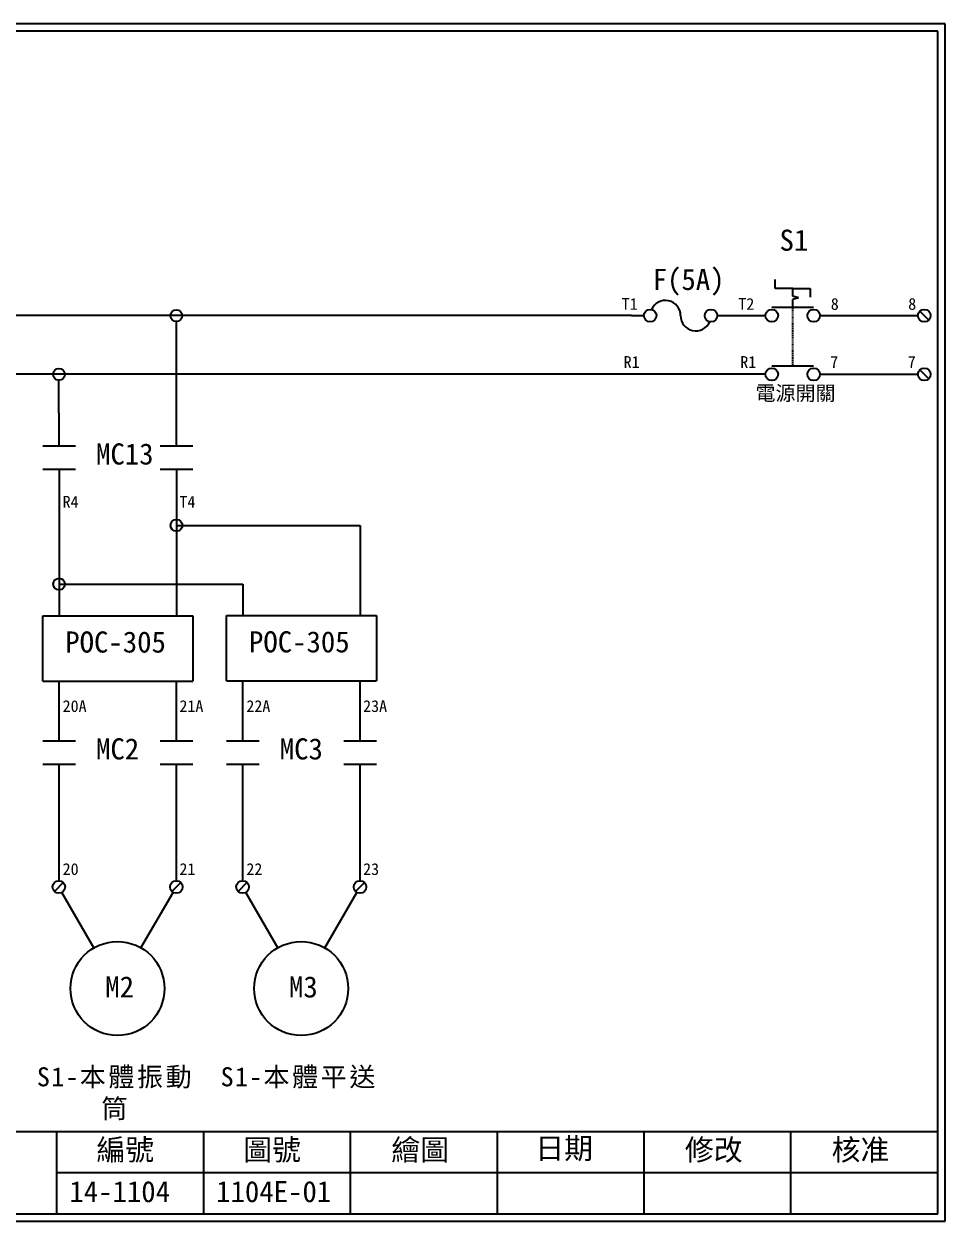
# Model space of a CAD drawing. Extents: x 10 to 297, y 3 to 207.
# Drawn here: x 140.1 to 297, y 3 to 207 of the extents above; entities that cross this region are included whole.
import ezdxf

# ---------------------------------------------------------------- set-up
doc = ezdxf.new("R2010")
doc.units = 0
doc.linetypes.add('DASHED', pattern=[0.2, 0.1, -0.1])
doc.layers.get('0').update_dxf_attribs({"linetype": 'CONTINUOUS'})
for name, color, linetype in [('7', 7, 'CONTINUOUS'), ('圖框層', 7, 'CONTINUOUS'), ('標尺寸層', 3, 'CONTINUOUS')]:
    doc.layers.add(name, color=color, linetype=linetype)
doc.styles.add('CNS', font='romanc.shx', dxfattribs={"bigfont": 'chineset.shx'})
doc.styles.add('STSL', font='kaiu.ttf')
doc.styles.add('標楷體', font='kaiu.ttf')

# ---------------------------------------------------------------- blocks, each defined once
blk = doc.blocks.new('FUSE')
at = {"color": 7}
for p, q in [((0, 0), (2.14, 0)), ((14.64, 0), (16.78, 0))]:
    blk.add_line(p, q, dxfattribs=at)
for centre in [(3.21, 0), (13.56, 0)]:
    blk.add_circle(centre, 1.07)
for centre, start, end in [((5.8, 0), 0, 156.116), ((10.98, 0), 180, 336.116)]:
    blk.add_arc(centre, 2.59, start, end, dxfattribs=at)

msp = doc.modelspace()

# ---------------------------------------------------------------- linework, layer by layer
for p, q in [((268.05, 161.92), (268.05, 163.42)), ((271.05, 161.92), (268.05, 161.92)), ((271.05, 161.92), (274.05, 161.92)), ((274.05, 161.92), (274.05, 160.42)), ((272.05, 160.31), (271.05, 160.58)), ((272.05, 160.31), (271.05, 160.04)), ((243.57, 157.27), (42.17, 157.27)), ((258.2, 157.27), (266.41, 157.27)), ((260.35, 157.27), (266.41, 157.27)), ((266.41, 147.27), (22.19, 147.27)), ((197.39, 121.53), (197.4, 106.15)), ((177.41, 111.53), (177.41, 106.15)), ((146.05, 80.84), (146.06, 60.99)), ((166.05, 80.84), (166.06, 60.99)), ((177.34, 80.84), (177.35, 60.99)), ((197.34, 80.84), (197.35, 60.99)), ((146.82, 60.68), (145.31, 59.16)), ((166.82, 60.68), (165.31, 59.16)), ((178.11, 60.68), (176.6, 59.16)), ((198.11, 60.68), (196.6, 59.16)), ((152.05, 49.55), (146.6, 58.99)), ((160.05, 49.55), (165.51, 59)), ((183.34, 49.55), (177.89, 58.99)), ((191.34, 49.55), (196.8, 59))]:
    msp.add_line(p, q)
for centre, radius in [((146.07, 59.92), 1.07), ((166.07, 59.92), 1.07), ((177.36, 59.92), 1.07), ((197.36, 59.92), 1.07), ((156.05, 42.62), 8), ((187.34, 42.62), 8)]:
    msp.add_circle(centre, radius)
at = {"layer": '7'}
for p, q in [((271.05, 160.58), (271.05, 161.92)), ((271.05, 158.7), (271.05, 160.04)), ((267.49, 158.7), (274.62, 158.7)), ((267.49, 148.7), (274.62, 148.7))]:
    msp.add_line(p, q, dxfattribs=at)
at = {"layer": '7', "linetype": 'DASHED'}
msp.add_line((271.05, 148.7), (271.05, 158.7), dxfattribs=at)
at = {"layer": '7'}
for centre in [(267.49, 157.27), (274.62, 157.27), (293.46, 157.27), (267.49, 147.27), (274.62, 147.27), (293.46, 147.27)]:
    msp.add_circle(centre, 1.07, dxfattribs=at)
at = {"layer": '圖框層', "color": 7}
for p, q in [((297, 206.97), (10, 206.97)), ((297, 3), (297, 206.97)), ((295.75, 205.72), (11.25, 205.72)), ((295.75, 4.25), (295.75, 205.72)), ((11.25, 18.25), (295.75, 18.25)), ((145.75, 4.25), (145.75, 18.25)), ((170.75, 4.25), (170.75, 18.25)), ((195.75, 4.25), (195.75, 18.25)), ((220.75, 4.25), (220.75, 18.25)), ((245.75, 4.25), (245.75, 18.25)), ((270.75, 4.25), (270.75, 18.25)), ((145.75, 11.25), (295.75, 11.25)), ((11.25, 4.25), (295.75, 4.25)), ((10, 3), (297, 3))]:
    msp.add_line(p, q, dxfattribs=at)
at = {"layer": '標尺寸層', "color": 7}
for p, q in [((275.7, 157.27), (292.39, 157.27)), ((292.7, 158.03), (294.21, 156.52)), ((166.1, 135.07), (166.08, 156.27)), ((275.7, 147.27), (292.39, 147.27)), ((292.7, 148.03), (294.21, 146.52)), ((146.1, 135.07), (146.08, 146.27)), ((143.32, 135.07), (148.89, 135.07)), ((163.32, 135.07), (168.89, 135.07)), ((143.32, 131.1), (148.89, 131.1)), ((146.1, 131.1), (146.1, 106.12)), ((163.32, 131.1), (168.89, 131.1)), ((166.1, 131.1), (166.1, 106.12)), ((166.1, 121.53), (197.39, 121.53)), ((146.1, 111.53), (177.41, 111.53)), ((143.32, 106.12), (148.89, 106.12)), ((143.32, 94.98), (143.32, 106.12)), ((148.89, 106.12), (163.32, 106.12)), ((163.32, 106.12), (168.89, 106.12)), ((168.89, 106.12), (168.89, 94.98)), ((174.61, 106.15), (180.18, 106.15)), ((174.61, 95.02), (174.61, 106.15)), ((180.18, 106.15), (194.61, 106.15)), ((194.61, 106.15), (200.18, 106.15)), ((200.18, 106.15), (200.18, 95.02)), ((143.32, 94.98), (148.89, 94.98)), ((146.1, 84.81), (146.1, 94.98)), ((148.89, 94.98), (163.32, 94.98)), ((163.32, 94.98), (168.89, 94.98)), ((166.1, 84.81), (166.1, 94.98)), ((174.61, 95.02), (180.18, 95.02)), ((177.39, 84.85), (177.39, 95.02)), ((180.18, 95.02), (194.61, 95.02)), ((194.61, 95.02), (200.18, 95.02)), ((197.39, 84.85), (197.39, 95.02)), ((143.32, 84.81), (148.89, 84.81)), ((163.32, 84.81), (168.89, 84.81)), ((174.61, 84.81), (180.18, 84.81)), ((194.61, 84.81), (200.18, 84.81)), ((143.32, 80.84), (148.89, 80.84)), ((163.32, 80.84), (168.89, 80.84)), ((174.61, 80.84), (180.18, 80.84)), ((194.61, 80.84), (200.18, 80.84))]:
    msp.add_line(p, q, dxfattribs=at)
for centre in [(166.08, 157.27), (146.08, 147.27), (166.1, 121.53), (146.11, 111.53)]:
    msp.add_circle(centre, 1, dxfattribs=at)

# ---------------------------------------------------------------- block references
at = {"color": 7}
msp.add_blockref('FUSE', (243.57, 157.27), dxfattribs=at)

# ---------------------------------------------------------------- texts
at = {"color": 0, "char_height": 3.25, "width": 29.841, "attachment_point": 2, "style": '標楷體'}
for s, insert in [('{\\T1.1;\\PS1-本體振動筒}', (155.73, 34.62)), ('{\\T1.1;\\PS1-本體平送}', (187.02, 34.62))]:
    msp.add_mtext(s, dxfattribs=dict(at, insert=insert))
at = {"layer": '圖框層', "color": 4, "style": 'STSL'}
for s, height, p in [('S1', 3.6, (268.81, 168.32)), ('F(5A)', 3.6, (247.2, 161.64)), ('T1', 2, (241.93, 158.26)), ('T2', 2, (261.79, 158.26)), ('8', 2, (277.54, 158.26)), ('8', 2, (290.73, 158.26)), ('R1', 2, (242.26, 148.37)), ('R1', 2, (262.12, 148.37)), ('7', 2, (277.44, 148.37)), ('7', 2, (290.64, 148.37)), ('MC13', 3.6, (152.4, 131.9)), ('R4', 2, (146.71, 124.55)), ('T4', 2, (166.6, 124.55)), ('POC-305', 3.6, (147.16, 99.86)), ('POC-305', 3.6, (178.45, 99.89)), ('20A', 2, (146.71, 89.74)), ('21A', 2, (166.6, 89.74)), ('22A', 2, (178, 89.74)), ('23A', 2, (197.89, 89.74)), ('MC2', 3.6, (152.4, 81.65)), ('MC3', 3.6, (183.69, 81.65)), ('20', 2, (146.71, 61.97)), ('21', 2, (166.6, 61.97)), ('22', 2, (178, 61.97)), ('23', 2, (197.89, 61.97)), ('M2', 3.6, (153.97, 41.1)), ('M3', 3.6, (185.26, 41.1)), ('編號', 3.6, (152.47, 13.34)), ('圖號', 3.6, (177.47, 13.34)), ('繪圖', 3.6, (202.69, 13.34)), ('日期', 3.6, (227.22, 13.59)), ('修改', 3.6, (252.69, 13.34)), ('核准', 3.6, (277.69, 13.34)), ('14-1104', 3.6, (147.86, 6.22)), ('1104E-01', 3.6, (172.86, 6.22))]:
    msp.add_text(s, height=height, dxfattribs=at).set_placement(p)
at = {"layer": '標尺寸層', "color": 7, "insert": (264.71, 145.31), "char_height": 2.5, "width": 14.0847, "attachment_point": 1, "style": 'CNS'}
msp.add_mtext('{\\fDFKai-SB|b0|i0|c136|p65;電源開關}', dxfattribs=at)

doc.saveas('drawing.dxf')
